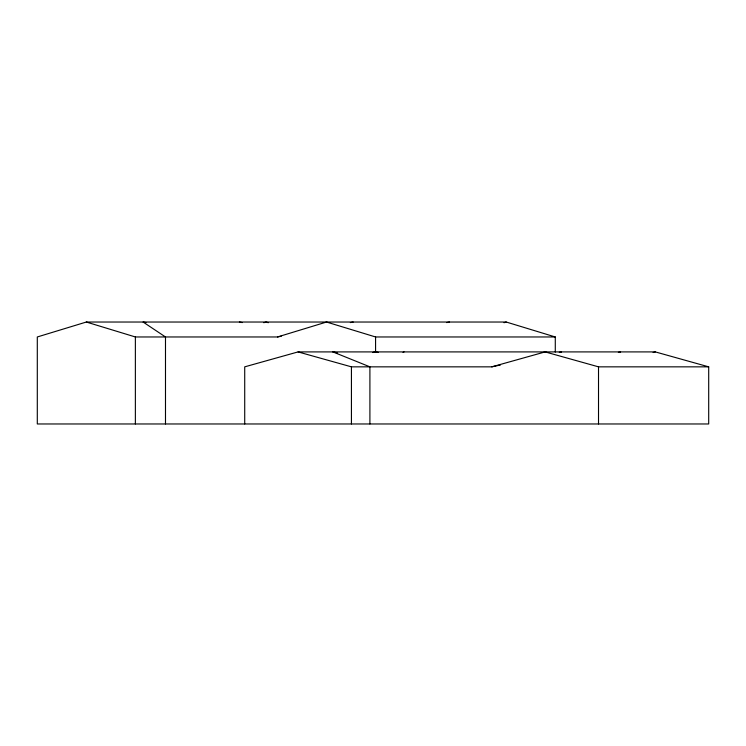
<?xml version="1.0" encoding="UTF-8"?>
<svg xmlns="http://www.w3.org/2000/svg" width="746" height="746" viewBox="0 0 746 746"><rect width="100%" height="100%" fill="white"/><g stroke="black" fill="none" stroke-linecap="round" stroke-linejoin="round"><path stroke-width="1.12" d="M403.054 352.438L404.015 351.907M559.938 352.532L561.486 351.907L559.304 352.373M619.003 352.532L620.541 351.907L618.359 352.373M555.285 352.047L555.285 336.968L506.254 322.03L86.331 322.03L37.3 336.968L37.3 423.97L708.7 423.97L708.7 366.845L655.342 351.907L298.074 351.907L244.716 366.845L244.716 423.97M263.823 322.71L266.052 322.03L268.28 322.71M86.331 322.03L135.371 336.968L277.503 336.968L326.534 322.03L375.574 336.968L555.285 336.968M504.026 322.71L506.254 322.03M372.804 352.532L374.893 351.907L378.483 352.438M298.074 351.907L351.431 366.845L491.791 366.845L545.149 351.907L598.516 366.845L708.7 366.845M653.114 352.532L655.342 351.907M491.791 366.845L500.501 364.98M277.503 336.968L281.289 336.222M350.34 322.589L353.175 322.03M446.658 322.589L449.493 322.03M239.41 322.03L242.254 322.589M145.927 322.589L143.092 322.03L165.491 336.968L165.491 423.97M337.229 352.839L332.875 351.907L369.904 366.845L369.904 423.97M598.516 366.845L598.516 423.97M375.574 336.968L375.574 352.112M351.431 366.845L351.431 423.97M135.371 336.968L135.371 423.97"/></g></svg>
